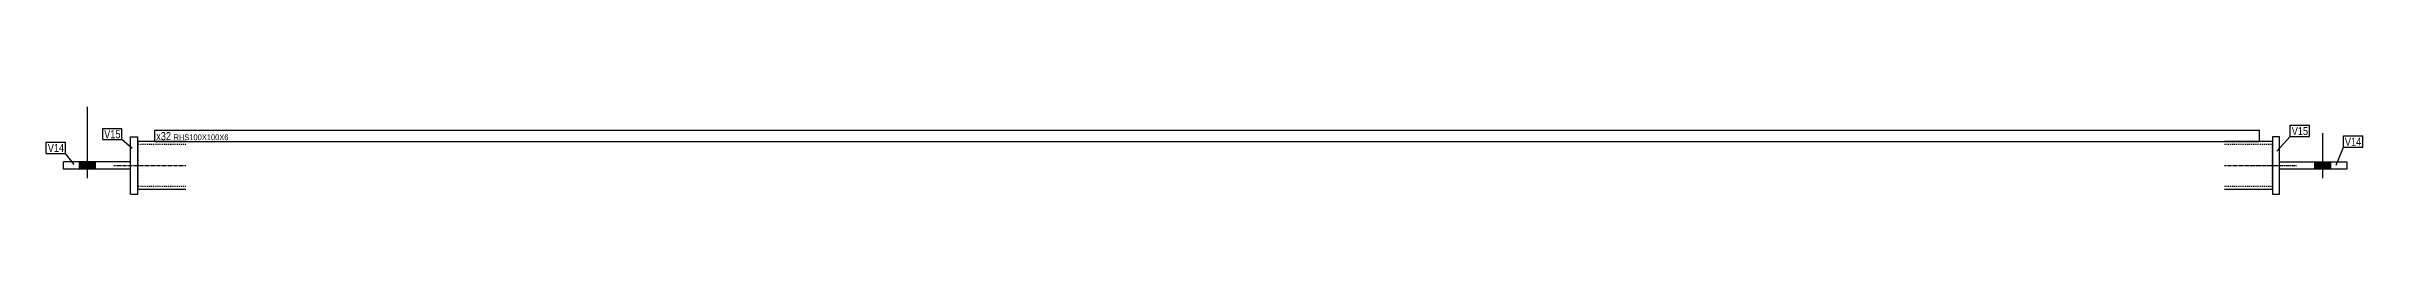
# Model space of a CAD drawing. Header units: millimetres. Extents: x 12 to 15209, y 12 to 372.
# Drawn here: x 12 to 4846, y 12 to 195 of the extents above; entities that cross this region are included whole.
import ezdxf

# ---------------------------------------------------------------- set-up
doc = ezdxf.new("R2010")
doc.units = ezdxf.units.MM
doc.linetypes.add('DXK_LINE_DOT2', pattern=[3.9198, 1.9599, -1.9599])
doc.linetypes.add('DXK_LINE_DOT3', pattern=[5.9187, 2.979, -0.9799, 0.9799, -0.9799])
doc.layers.add('STÅL', color=7, linetype='Continuous')
doc.layers.add('TEKST', color=7, linetype='Continuous')
doc.styles.add('Arial Narrow', font='ARIALN.TTF', dxfattribs={"height": 0.2})

msp = doc.modelspace()

# ---------------------------------------------------------------- hatches: boundary and pattern name
at = {"layer": 'STÅL', "linetype": 'Continuous'}
for points in [[(81.4, 64.5), (114.4, 64.5), (114.4, 79.5), (81.4, 79.5)], [(4746.4, 64.5), (4779.4, 64.5), (4779.4, 79.5), (4746.4, 79.5)]]:
    msp.add_hatch(color=96, dxfattribs=at).paths.add_polyline_path(points)

# ---------------------------------------------------------------- linework, layer by layer
at = {"layer": 'STÅL', "color": 96, "linetype": 'Continuous'}
for p, q in [((97.9, 45.5), (97.9, 194.5)), ((4762.9, 45.5), (4762.9, 139.5)), ((81.4, 64.5), (81.4, 79.5)), ((114.4, 64.5), (114.4, 79.5)), ((4746.4, 64.5), (4746.4, 79.5)), ((4779.4, 64.5), (4779.4, 79.5))]:
    msp.add_line(p, q, dxfattribs=at)
at = {"layer": 'STÅL', "color": 2, "linetype": 'Continuous'}
for p, q in [((187.9, 12), (187.9, 132)), ((187.9, 132), (202.9, 132)), ((202.9, 12), (202.9, 132)), ((302.9, 122), (202.9, 122)), ((4657.9, 122), (4557.9, 122)), ((4657.9, 132), (4657.9, 12)), ((4672.9, 132), (4657.9, 132)), ((4672.9, 12), (4672.9, 132)), ((47.9, 64.5), (47.9, 79.5)), ((187.9, 79.5), (47.9, 79.5)), ((187.9, 64.5), (47.9, 64.5)), ((4672.9, 79.5), (4812.9, 79.5)), ((4812.9, 64.5), (4672.9, 64.5)), ((4812.9, 79.5), (4812.9, 64.5)), ((187.9, 12), (202.9, 12)), ((302.9, 22), (202.9, 22)), ((4657.9, 22), (4557.9, 22)), ((4657.9, 12), (4672.9, 12))]:
    msp.add_line(p, q, dxfattribs=at)
at = {"layer": 'STÅL', "color": 7, "linetype": 'DXK_LINE_DOT2'}
for p, q in [((202.9, 122), (202.9, 22.9)), ((302.9, 116), (202.9, 116)), ((4657.9, 116), (4557.9, 116)), ((4657.9, 22), (4657.9, 122)), ((187.9, 64.5), (187.9, 79.5)), ((4672.9, 64.5), (4672.9, 79.5)), ((302.9, 28), (202.9, 28)), ((202.9, 22.9), (202.9, 22)), ((4657.9, 28), (4557.9, 28))]:
    msp.add_line(p, q, dxfattribs=at)
at = {"layer": 'STÅL', "color": 7, "linetype": 'DXK_LINE_DOT3'}
for p, q in [((152.9, 72), (302.9, 72)), ((4557.9, 72), (4707.9, 72))]:
    msp.add_line(p, q, dxfattribs=at)

# ---------------------------------------------------------------- wipeouts: each hides what was drawn before it
at = {"color": 0}
for points in [[(4732.3, 135.6), (4732.3, 153.1), (4698.1, 153.1), (4698.1, 135.6)], [(4843.2, 113.2), (4843.2, 130.7), (4809, 130.7), (4809, 113.2)]]:
    msp.add_wipeout(points, dxfattribs=at).dxf.layer = 'TEKST'

# ---------------------------------------------------------------- next in the draw order: wipeouts: each hides what was drawn before it
for points in [[(166.8, 129), (166.8, 146.5), (132.7, 146.5), (132.7, 129)], [(4732.3, 135.6), (4732.3, 153.1), (4698.1, 153.1), (4698.1, 135.6)], [(49.1, 100.2), (49.1, 117.7), (15, 117.7), (15, 100.2)], [(272.2, 124.9), (272.2, 142.4), (241.3, 142.4), (241.3, 124.9)], [(4843.2, 113.2), (4843.2, 130.7), (4809, 130.7), (4809, 113.2)]]:
    msp.add_wipeout(points, dxfattribs=at).dxf.layer = 'TEKST'

# ---------------------------------------------------------------- next in the draw order: linework, layer by layer
at = {"layer": 'TEKST', "color": 7, "linetype": 'Continuous'}
for p, q in [((4695.1, 156.1), (4735.3, 156.1)), ((4695.1, 132.6), (4695.1, 156.1)), ((4735.3, 132.6), (4735.3, 156.1)), ((4667.3, 101.6), (4695.1, 132.6)), ((4695.1, 132.6), (4735.3, 132.6)), ((4791.1, 72.4), (4806, 110.2)), ((4806, 133.7), (4846.2, 133.7)), ((4806, 110.2), (4806, 133.7)), ((4806, 110.2), (4846.2, 110.2)), ((4846.2, 110.2), (4846.2, 133.7))]:
    msp.add_line(p, q, dxfattribs=at)

# ---------------------------------------------------------------- next in the draw order: texts
at = {"layer": 'TEKST', "color": 3, "style": 'Arial Narrow'}
for s, p in [('V15', (4698.1, 135.6)), ('V14', (4809, 113.2))]:
    msp.add_text(s, height=16.7, dxfattribs=at).set_placement(p)

# ---------------------------------------------------------------- next in the draw order: wipeouts: each hides what was drawn before it
at = {"color": 0}
for points in [[(166.8, 129), (166.8, 146.5), (132.7, 146.5), (132.7, 129)], [(49.1, 100.2), (49.1, 117.7), (15, 117.7), (15, 100.2)], [(272.2, 124.9), (272.2, 142.4), (241.3, 142.4), (241.3, 124.9)]]:
    msp.add_wipeout(points, dxfattribs=at).dxf.layer = 'TEKST'

# ---------------------------------------------------------------- next in the draw order: linework, layer by layer
at = {"layer": 'TEKST', "color": 7, "linetype": 'Continuous'}
for p, q in [((129.7, 149.5), (169.8, 149.5)), ((129.7, 126), (129.7, 149.5)), ((169.8, 126), (169.8, 149.5)), ((238.3, 121.9), (238.3, 145.4)), ((12, 120.7), (52.1, 120.7)), ((12, 97.2), (12, 120.7)), ((12, 97.2), (52.1, 97.2)), ((52.1, 97.2), (52.1, 120.7)), ((70.1, 73.9), (52.1, 97.2)), ((129.7, 126), (169.8, 126)), ((191.2, 107.7), (169.8, 126)), ((239.3, 122), (238.3, 121.9))]:
    msp.add_line(p, q, dxfattribs=at)

# ---------------------------------------------------------------- next in the draw order: texts
at = {"layer": 'TEKST', "color": 3, "style": 'Arial Narrow'}
for s, p in [('V15', (132.7, 129)), ('V14', (15, 100.2))]:
    msp.add_text(s, height=16.7, dxfattribs=at).set_placement(p)

# ---------------------------------------------------------------- next in the draw order: wipeouts: each hides what was drawn before it
at = {"color": 0}
msp.add_wipeout([(4627.9, 124.9), (4627.9, 137.4), (277.4, 137.4), (277.4, 124.9)], dxfattribs=at).dxf.layer = 'TEKST'

# ---------------------------------------------------------------- next in the draw order: wipeouts: each hides what was drawn before it
msp.add_wipeout([(4627.9, 124.9), (4627.9, 137.4), (277.4, 137.4), (277.4, 124.9)], dxfattribs=at).dxf.layer = 'TEKST'

# ---------------------------------------------------------------- next in the draw order: linework, layer by layer
at = {"layer": 'TEKST', "color": 7, "linetype": 'Continuous'}
for p, q in [((238.3, 145.4), (4630.9, 145.4)), ((4630.9, 121.9), (4630.9, 145.4)), ((238.3, 121.9), (4630.9, 121.9))]:
    msp.add_line(p, q, dxfattribs=at)

# ---------------------------------------------------------------- next in the draw order: texts
at = {"layer": 'TEKST', "color": 3, "style": 'Arial Narrow'}
for s, height, p in [('x32', 16.7, (241.3, 124.9)), ('RHS100X100X6', 11.93, (277.4, 124.9))]:
    msp.add_text(s, height=height, dxfattribs=at).set_placement(p)

doc.saveas('drawing.dxf')
